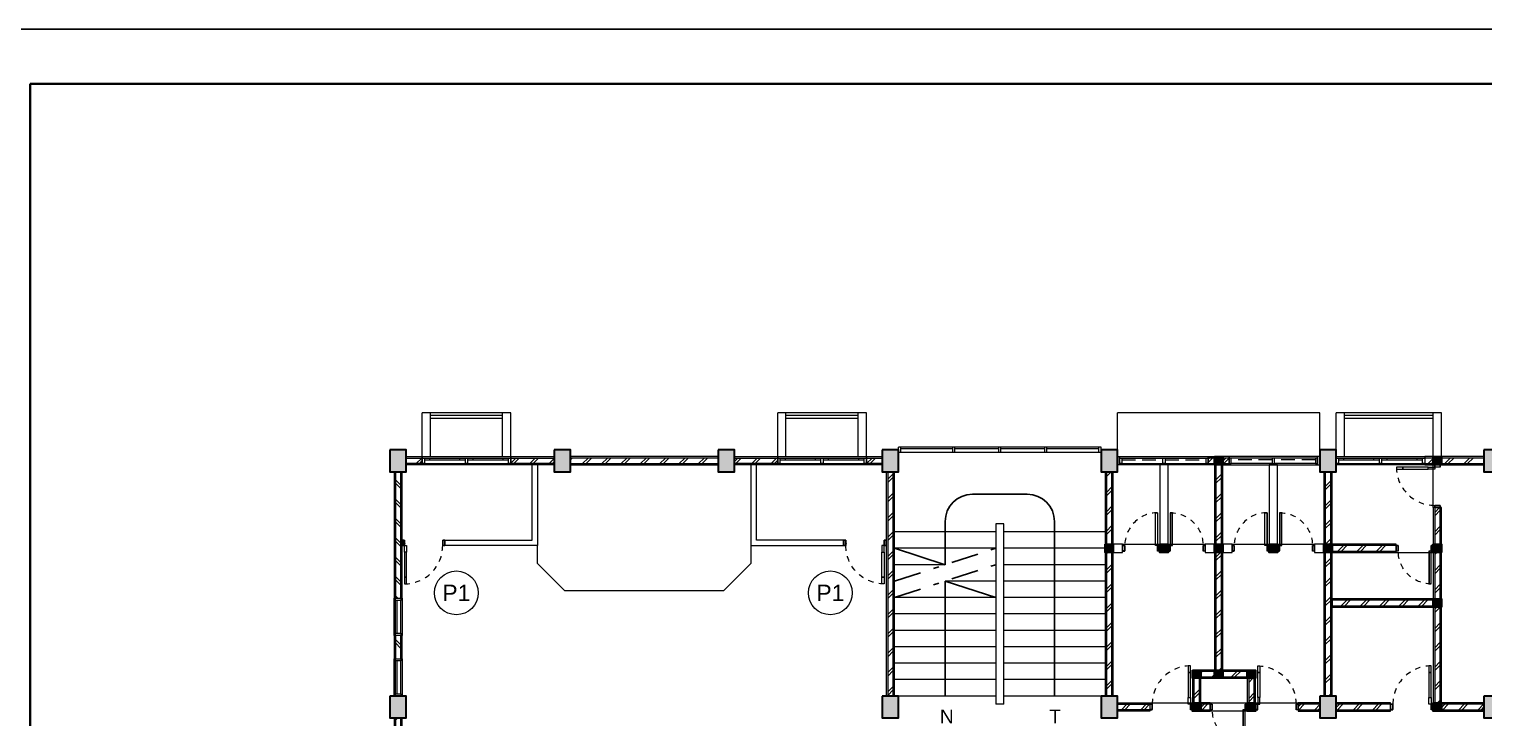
# Model space of a CAD drawing. Header units: millimetres. Extents: x -11 to 1625, y -267 to 180.
# Drawn here: x 996.19 to 1022.79, y -169.59 to -157 of the extents above; entities that cross this region are included whole.
import ezdxf
from ezdxf.enums import TextEntityAlignment as Align

# ---------------------------------------------------------------- set-up
doc = ezdxf.new("R2010")
doc.units = ezdxf.units.MM
doc.linetypes.add('DASHDOT', pattern=[1, 0.5, -0.25, 0, -0.25])
doc.linetypes.add('HIDDEN', pattern=[0.375, 0.25, -0.125])
for name, color, linetype, lineweight in [('ars', 11, 'Continuous', 5), ('dinding', 5, 'Continuous', 15), ('GRS KOP', 1, 'Continuous', 35), ('KOLOM', 1, 'Continuous', 30), ('kop', 7, 'Continuous', 20), ('kus', 63, 'Continuous', 15), ('lan', 7, 'Continuous', 15), ('not', 7, 'Continuous', 20), ('PARTISI', 190, 'Continuous', 9), ('sol kol', 8, 'Continuous', 0), ('tem', 5, 'Continuous', 20)]:
    doc.layers.add(name, color=color, linetype=linetype, lineweight=lineweight)
doc.styles.add('BARU', font='complex.shx')
doc.styles.add('S', font='SIMPLEX', dxfattribs={"width": 1.1})
doc.styles.get("Standard").update_dxf_attribs({"font": 'ARIALUNI.TTF'})
pattern_1 = [(45, (1013.4393, -177.46464), (-0.1767767, 0.1767767), []), (45, (1013.5018, -177.46464), (-0.1767767, 0.1767767), [])]

# ---------------------------------------------------------------- blocks, each defined once
blk = doc.blocks.new('kop')
at = {"layer": 'GRS KOP'}
blk.add_lwpolyline([(1, 54), (83, 54), (83, 1), (1, 1)], close=True, dxfattribs=at)
at = {"layer": 'kop', "color": 7}
for p, q in [((84, 55), (0, 55)), ((0, 0), (84, 0))]:
    blk.add_line(p, q, dxfattribs=at)
at = {"layer": 'kop', "style": 'BARU', "flags": 4}
for p, height in [((73.8, 5.4), 0.35), ((80.303, 5.382), 0.25), ((73.8, 4.9), 0.35), ((80.303, 4.882), 0.25), ((73.8, 4.4), 0.35), ((80.303, 4.382), 0.25)]:
    blk.add_attdef('-', p, '', height=height, dxfattribs=at)
at = {"layer": 'kop', "flags": 4}
for tag, p in [('AR-00', (78.057, 2.648)), ('00', (81.238, 2.647))]:
    blk.add_attdef(tag, text='', height=0.35, dxfattribs=at).set_placement(p, align=Align.MIDDLE)
blk = doc.blocks.new('P 70')
at = {"linetype": 'HIDDEN', "ltscale": 0.3}
blk.add_lwpolyline([(-0.74, 0.1, -0.414214), (-0.04, 0.8, -1.303225)], format="xyb", dxfattribs=at)
for points in [[(-0.04, 0.8), (-0.08, 0.8), (-0.08, 0.68), (-0.04, 0.68)], [(-0.04, 0.68), (-0.08, 0.68), (-0.08, 0.22), (-0.04, 0.22)], [(-0.735, 0.06), (-0.74, 0.06), (-0.74, 0.061), (-0.74, 0.1), (-0.78, 0.1), (-0.78, 0), (-0.74, 0), (-0.74, 0.056), (-0.735, 0.058)], [(-0.742, 0.002), (-0.778, 0.002), (-0.778, 0.098), (-0.742, 0.098)], [(-0.04, 0.1), (-0.08, 0.1), (-0.08, 0.22), (-0.04, 0.22)], [(-0.045, 0.06), (-0.04, 0.06), (-0.04, 0.061), (-0.04, 0.1), (0, 0.1), (0, 0), (-0.04, 0), (-0.04, 0.056), (-0.045, 0.058)], [(-0.038, 0.002), (-0.002, 0.002), (-0.002, 0.098), (-0.038, 0.098)]]:
    blk.add_lwpolyline(points, close=True)
blk = doc.blocks.new('KP')
at = {"layer": 'KOLOM'}
blk.add_lwpolyline([(0.075, -0.075), (-0.075, -0.075), (-0.075, 0.075), (0.075, 0.075), (0.075, -0.075)], dxfattribs=at)
blk = doc.blocks.new('K1')
at = {"layer": 'KOLOM'}
blk.add_lwpolyline([(0.2, 0.15), (-0.2, 0.15), (-0.2, -0.15), (0.2, -0.15), (0.2, 0.15)], dxfattribs=at)
blk = doc.blocks.new('P 60')
at = {"linetype": 'HIDDEN', "ltscale": 0.3}
blk.add_lwpolyline([(-0.64, 0.1, -0.414214), (-0.04, 0.7, -1.303225)], format="xyb", dxfattribs=at)
for points in [[(-0.04, 0.7), (-0.04, 0.1), (-0.08, 0.1), (-0.08, 0.7)], [(-0.042, 0.698), (-0.042, 0.102), (-0.078, 0.102), (-0.078, 0.698)], [(-0.635, 0.06), (-0.64, 0.06), (-0.64, 0.061), (-0.64, 0.1), (-0.68, 0.1), (-0.68, 0), (-0.64, 0), (-0.64, 0.056), (-0.635, 0.058)], [(-0.642, 0.002), (-0.678, 0.002), (-0.678, 0.098), (-0.642, 0.098)], [(-0.045, 0.06), (-0.04, 0.06), (-0.04, 0.061), (-0.04, 0.1), (0, 0.1), (0, 0), (-0.04, 0), (-0.04, 0.056), (-0.045, 0.058)], [(-0.038, 0.002), (-0.002, 0.002), (-0.002, 0.098), (-0.038, 0.098)]]:
    blk.add_lwpolyline(points, close=True)
blk = doc.blocks.new('NAV')
blk.add_circle((0, -0.4), 0.4)
at = {"style": 'S', "width": 0.75, "flags": 4}
blk.add_attdef('AV', text='', height=0.3, dxfattribs=at).set_placement((0, -0.4), align=Align.MIDDLE)

msp = doc.modelspace()

# ---------------------------------------------------------------- hatches: boundary and pattern name
at = {"layer": 'ars'}
h = msp.add_hatch(dxfattribs=at)
h.set_pattern_fill('TEMBOK', color=256, scale=0.25)
h.set_pattern_definition([(45, (1000.5493, -172.96464), (-0.176777, 0.176777), []), (45, (1000.6118, -172.96464), (-0.176777, 0.176777), [])])
h.paths.add_polyline_path([(1003.0893097, -164.8396418), (1003.3793097, -164.8396418), (1003.3793097, -164.9396418), (1003.0893097, -164.9396418)])
h = msp.add_hatch(dxfattribs=at)
h.set_pattern_fill('TEMBOK', color=256, scale=0.25)
h.set_pattern_definition([(45, (1002.2693, -172.96464), (-0.176777, 0.176777), []), (45, (1002.3318, -172.96464), (-0.176777, 0.176777), [])])
h.paths.add_polyline_path([(1004.9993097, -164.8396418), (1005.7893097, -164.8396418), (1005.7893097, -164.9396418), (1004.9993097, -164.9396418)])
h = msp.add_hatch(dxfattribs=at)
h.set_pattern_fill('TEMBOK', color=256, scale=0.25)
h.set_pattern_definition([(45, (1013.9393, -177.46464), (-0.1767767, 0.1767767), []), (45, (1014.0018, -177.46464), (-0.1767767, 0.1767767), [])])
h.paths.add_polyline_path([(1008.7893097, -164.8396418), (1006.0893097, -164.8396418), (1006.0893097, -164.9396418), (1008.7893097, -164.9396418)])
h = msp.add_hatch(dxfattribs=at)
h.set_pattern_fill('TEMBOK', color=256, scale=0.25)
h.set_pattern_definition([(45, (1006.3293, -172.96464), (-0.176777, 0.176777), []), (45, (1006.3918, -172.96464), (-0.176777, 0.176777), [])])
h.paths.add_polyline_path([(1009.0893097, -164.8396418), (1009.8793097, -164.8396418), (1009.8793097, -164.9396418), (1009.0893097, -164.9396418)])
h = msp.add_hatch(dxfattribs=at)
h.set_pattern_fill('TEMBOK', color=256, scale=0.25)
h.set_pattern_definition([(45, (1008.4293, -172.96464), (-0.176777, 0.176777), []), (45, (1008.4918, -172.96464), (-0.176777, 0.176777), [])])
h.paths.add_polyline_path([(1011.4993097, -164.8396418), (1011.7893097, -164.8396418), (1011.7893097, -164.9396418), (1011.4993097, -164.9396418)])
h = msp.add_hatch(dxfattribs=at)
h.set_pattern_fill('TEMBOK', color=256, scale=0.25)
h.set_pattern_definition([(45, (1017.1593, -174.63964), (-0.176777, 0.176777), []), (45, (1017.2218, -174.63964), (-0.176777, 0.176777), [])])
h.paths.add_polyline_path([(1017.8643097, -164.8396418), (1017.7493097, -164.8396418), (1017.7493097, -164.9396418), (1017.8643097, -164.9396418)])
h = msp.add_hatch(dxfattribs=at)
h.set_pattern_fill('TEMBOK', color=256, scale=0.25)
h.set_pattern_definition([(45, (1017.4643, -174.63964), (-0.176777, 0.176777), []), (45, (1017.5268, -174.63964), (-0.176777, 0.176777), [])])
h.paths.add_polyline_path([(1018.1293097, -164.8396418), (1018.0143097, -164.8396418), (1018.0143097, -164.9396418), (1018.1293097, -164.9396418)])
h = msp.add_hatch(dxfattribs=at)
h.set_pattern_fill('TEMBOK', color=256, scale=0.25)
h.set_pattern_definition([(45, (1013.1343, -177.46464), (-0.1767767, 0.1767767), []), (45, (1013.1968, -177.46464), (-0.1767767, 0.1767767), [])])
h.paths.add_polyline_path([(1021.8643097, -164.8396418), (1021.7093097, -164.8396418), (1021.7093097, -164.9396418), (1021.8643097, -164.9396418)])
h = msp.add_hatch(dxfattribs=at)
h.set_pattern_fill('TEMBOK', color=256, scale=0.25)
h.set_pattern_definition(pattern_1)
h.paths.add_polyline_path([(1022.7893097, -164.8396418), (1022.0143097, -164.8396418), (1022.0143097, -164.9396418), (1022.7893097, -164.9396418)])
h = msp.add_hatch(dxfattribs=at)
h.set_pattern_fill('TEMBOK', color=256, scale=0.25, angle=-90)
h.set_pattern_definition([(315, (1001.3643, -161.58964), (0.176777, 0.176777), []), (315, (1001.3643, -161.65214), (0.176777, 0.176777), [])])
h.paths.add_polyline_path([(1002.9893097, -167.4029751), (1002.9893097, -165.0896418), (1002.8893097, -165.0896418), (1002.8893097, -167.4029751)])
h = msp.add_hatch(dxfattribs=at)
h.set_pattern_fill('TEMBOK', color=256, scale=0.25)
h.set_pattern_definition(pattern_1)
h.paths.add_polyline_path([(1011.9893097, -169.1896418), (1011.9893097, -165.0896418), (1011.8893097, -165.0896418), (1011.8893097, -169.1896418)])
h = msp.add_hatch(dxfattribs=at)
h.set_pattern_fill('TEMBOK', color=256, scale=0.25)
h.set_pattern_definition(pattern_1)
h.paths.add_polyline_path([(1015.9893097, -166.4146418), (1015.9893097, -165.0896418), (1015.8893097, -165.0896418), (1015.8893097, -166.4146418)])
h = msp.add_hatch(dxfattribs=at)
h.set_pattern_fill('TEMBOK', color=256, scale=0.25)
h.set_pattern_definition(pattern_1)
h.paths.add_polyline_path([(1017.8893097, -164.9646418), (1017.8893097, -168.7146418), (1017.9893097, -168.7146418), (1017.9893097, -164.9646418)])
h = msp.add_hatch(dxfattribs=at)
h.set_pattern_fill('TEMBOK', color=256, scale=0.25)
h.set_pattern_definition(pattern_1)
h.paths.add_polyline_path([(1019.9893097, -169.1896418), (1019.9893097, -165.0896418), (1019.8893097, -165.0896418), (1019.8893097, -169.1896418)])
h = msp.add_hatch(dxfattribs=at)
h.set_pattern_fill('TEMBOK', color=256, scale=0.25)
h.set_pattern_definition(pattern_1)
h.paths.add_polyline_path([(1021.9893097, -166.4146418), (1021.9893097, -165.7446418), (1021.8893097, -165.7446418), (1021.8893097, -166.4146418)])
h = msp.add_hatch(dxfattribs=at)
h.set_pattern_fill('TEMBOK', color=256, scale=0.25)
h.set_pattern_definition(pattern_1)
h.paths.add_polyline_path([(1020.0143097, -166.5396418), (1021.1843097, -166.5396418), (1021.1843097, -166.4396418), (1020.0143097, -166.4396418)])
h = msp.add_hatch(dxfattribs=at)
h.set_pattern_fill('TEMBOK', color=256, scale=0.25)
h.set_pattern_definition(pattern_1)
h.paths.add_polyline_path([(1015.8893097, -166.5646418), (1015.8893097, -169.1896418), (1015.9893097, -169.1896418), (1015.9893097, -166.5646418)])
h = msp.add_hatch(dxfattribs=at)
h.set_pattern_fill('TEMBOK', color=256, scale=0.25)
h.set_pattern_definition(pattern_1)
h.paths.add_polyline_path([(1021.8893097, -166.5646418), (1021.8893097, -169.3146418), (1021.9893097, -169.3146418), (1021.9893097, -166.5646418)])
h = msp.add_hatch(dxfattribs=at)
h.set_pattern_fill('TEMBOK', color=256, scale=0.25)
h.set_pattern_definition(pattern_1)
h.paths.add_polyline_path([(1020.0143097, -167.5396418), (1021.8643097, -167.5396418), (1021.8643097, -167.4396418), (1020.0143097, -167.4396418)])
h = msp.add_hatch(dxfattribs=at)
h.set_pattern_fill('TEMBOK', color=256, scale=0.25, angle=-90)
h.set_pattern_definition([(315, (1001.3643, -163.80298), (0.176777, 0.176777), []), (315, (1001.3643, -163.86548), (0.176777, 0.176777), [])])
h.paths.add_polyline_path([(1002.9893097, -168.5096418), (1002.9893097, -168.0829751), (1002.8893097, -168.0829751), (1002.8893097, -168.5096418)])
h = msp.add_hatch(dxfattribs=at)
h.set_pattern_fill('TEMBOK', color=256, scale=0.25)
h.set_pattern_definition(pattern_1)
h.paths.add_polyline_path([(1017.4893097, -168.8646418), (1017.4893097, -169.3146418), (1017.5893097, -169.3146418), (1017.5893097, -168.8646418)])
h = msp.add_hatch(dxfattribs=at)
h.set_pattern_fill('TEMBOK', color=256, scale=0.25)
h.set_pattern_definition(pattern_1)
h.paths.add_polyline_path([(1018.4643097, -168.7396418), (1017.6143097, -168.7396418), (1017.6143097, -168.8396418), (1018.4643097, -168.8396418)])
h = msp.add_hatch(dxfattribs=at)
h.set_pattern_fill('TEMBOK', color=256, scale=0.25)
h.set_pattern_definition(pattern_1)
h.paths.add_polyline_path([(1018.4893097, -168.8646418), (1018.4893097, -169.3146418), (1018.5893097, -169.3146418), (1018.5893097, -168.8646418)])
h = msp.add_hatch(dxfattribs=at)
h.set_pattern_fill('TEMBOK', color=256, scale=0.25)
h.set_pattern_definition(pattern_1)
h.paths.add_polyline_path([(1016.0893097, -169.3396418), (1016.6843097, -169.3396418), (1016.6843097, -169.4396418), (1016.0893097, -169.4396418)])
h = msp.add_hatch(dxfattribs=at)
h.set_pattern_fill('TEMBOK', color=256, scale=0.25)
h.set_pattern_definition(pattern_1)
h.paths.add_polyline_path([(1017.7843097, -169.3396418), (1017.6143097, -169.3396418), (1017.6143097, -169.4396418), (1017.7843097, -169.4396418)])
h = msp.add_hatch(dxfattribs=at)
h.set_pattern_fill('TEMBOK', color=256, scale=0.25)
h.set_pattern_definition(pattern_1)
h.paths.add_polyline_path([(1019.7893097, -169.3396418), (1019.3943097, -169.3396418), (1019.3943097, -169.4396418), (1019.7893097, -169.4396418)])
h = msp.add_hatch(dxfattribs=at)
h.set_pattern_fill('TEMBOK', color=256, scale=0.25)
h.set_pattern_definition(pattern_1)
h.paths.add_polyline_path([(1020.0893097, -169.4396418), (1021.0843097, -169.4396418), (1021.0843097, -169.3396418), (1020.0893097, -169.3396418)])
h = msp.add_hatch(dxfattribs=at)
h.set_pattern_fill('TEMBOK', color=256, scale=0.25)
h.set_pattern_definition([(45, (1015.3643, -177.46464), (-0.1767767, 0.1767767), []), (45, (1015.4268, -177.46464), (-0.1767767, 0.1767767), [])])
h.paths.add_polyline_path([(1022.0143097, -169.4396418), (1022.7893097, -169.4396418), (1022.7893097, -169.3396418), (1022.0143097, -169.3396418)])
h = msp.add_hatch(dxfattribs=at)
h.set_pattern_fill('TEMBOK', color=256, scale=0.25)
h.set_pattern_definition([(45, (1014.4393, -177.46464), (-0.1767767, 0.1767767), []), (45, (1014.5018, -177.46464), (-0.1767767, 0.1767767), [])])
h.paths.add_polyline_path([(1002.9893097, -171.1896418), (1002.9893097, -169.5896418), (1002.8893097, -169.5896418), (1002.8893097, -171.1896418)])
at = {"layer": 'sol kol'}
for points in [[(1002.7893097, -164.6896418), (1002.7893097, -165.0896418), (1003.0893097, -165.0896418), (1003.0893097, -164.6896418)], [(1005.7893097, -164.6896418), (1005.7893097, -165.0896418), (1006.0893097, -165.0896418), (1006.0893097, -164.6896418)], [(1008.7893097, -164.6896418), (1008.7893097, -165.0896418), (1009.0893097, -165.0896418), (1009.0893097, -164.6896418)], [(1011.7893097, -164.6896418), (1011.7893097, -165.0896418), (1012.0893097, -165.0896418), (1012.0893097, -164.6896418)], [(1015.7893097, -164.6896418), (1015.7893097, -165.0896418), (1016.0893097, -165.0896418), (1016.0893097, -164.6896418)], [(1017.8643097, -164.8146418), (1018.0143097, -164.8146418), (1018.0143097, -164.9646418), (1017.8643097, -164.9646418)], [(1019.7893097, -164.6896418), (1019.7893097, -165.0896418), (1020.0893097, -165.0896418), (1020.0893097, -164.6896418)], [(1022.0143097, -164.9646418), (1021.8643097, -164.9646418), (1021.8643097, -164.8146418), (1022.0143097, -164.8146418)], [(1022.7893097, -164.6896418), (1022.7893097, -165.0896418), (1023.0893097, -165.0896418), (1023.0893097, -164.6896418)], [(1015.8643097, -166.4146418), (1016.0143097, -166.4146418), (1016.0143097, -166.5646418), (1015.8643097, -166.5646418)], [(1016.8643097, -166.4146418), (1017.0143097, -166.4146418), (1017.0143097, -166.5646418), (1016.8643097, -166.5646418)], [(1017.8643097, -166.4146418), (1018.0143097, -166.4146418), (1018.0143097, -166.5646418), (1017.8643097, -166.5646418)], [(1018.8643097, -166.4146418), (1019.0143097, -166.4146418), (1019.0143097, -166.5646418), (1018.8643097, -166.5646418)], [(1019.8643097, -166.4146418), (1020.0143097, -166.4146418), (1020.0143097, -166.5646418), (1019.8643097, -166.5646418)], [(1022.0143097, -166.5646418), (1021.8643097, -166.5646418), (1021.8643097, -166.4146418), (1022.0143097, -166.4146418)], [(1022.0143097, -167.5646418), (1021.8643097, -167.5646418), (1021.8643097, -167.4146418), (1022.0143097, -167.4146418)], [(1017.4643097, -168.7146418), (1017.6143097, -168.7146418), (1017.6143097, -168.8646418), (1017.4643097, -168.8646418)], [(1017.8643097, -168.7146418), (1018.0143097, -168.7146418), (1018.0143097, -168.8646418), (1017.8643097, -168.8646418)], [(1018.4643097, -168.7146418), (1018.6143097, -168.7146418), (1018.6143097, -168.8646418), (1018.4643097, -168.8646418)], [(1002.7893097, -169.1896418), (1002.7893097, -169.5896418), (1003.0893097, -169.5896418), (1003.0893097, -169.1896418)], [(1011.7893097, -169.1896418), (1011.7893097, -169.5896418), (1012.0893097, -169.5896418), (1012.0893097, -169.1896418)], [(1015.7893097, -169.1896418), (1015.7893097, -169.5896418), (1016.0893097, -169.5896418), (1016.0893097, -169.1896418)], [(1017.4643097, -169.3146418), (1017.6143097, -169.3146418), (1017.6143097, -169.4646418), (1017.4643097, -169.4646418)], [(1018.4643097, -169.3146418), (1018.6143097, -169.3146418), (1018.6143097, -169.4646418), (1018.4643097, -169.4646418)], [(1019.7893097, -169.1896418), (1019.7893097, -169.5896418), (1020.0893097, -169.5896418), (1020.0893097, -169.1896418)], [(1022.0143097, -169.4646418), (1021.8643097, -169.4646418), (1021.8643097, -169.3146418), (1022.0143097, -169.3146418)], [(1022.7893097, -169.1896418), (1022.7893097, -169.5896418), (1023.0893097, -169.5896418), (1023.0893097, -169.1896418)]]:
    msp.add_hatch(color=256, dxfattribs=at).paths.add_polyline_path(points)

# ---------------------------------------------------------------- linework, layer by layer
for p, q in [((1013.4393097, -165.5021418), (1014.4393097, -165.5021418)), ((1012.9393097, -166.7896418), (1012.9393097, -166.0021418)), ((1014.9393097, -169.1896418), (1014.9393097, -166.0021418)), ((1012.9393097, -166.7896418), (1012.0143097, -166.4896418)), ((1012.9393097, -169.1896418), (1012.9393097, -167.0896418)), ((1012.9393097, -167.0896418), (1013.8643097, -167.3896418))]:
    msp.add_line(p, q)
at = {"linetype": 'DASHDOT'}
for p, q in [((1012.0143097, -167.0896418), (1013.8643097, -166.4896418)), ((1012.0143097, -167.3896418), (1013.8643097, -166.7896418))]:
    msp.add_line(p, q, dxfattribs=at)
for centre, start, end in [((1013.4393097, -166.0021418), 90, 180), ((1014.4393097, -166.0021418), 0, 90)]:
    msp.add_arc(centre, 0.5, start, end)
at = {"layer": 'ars'}
for points in [[(1004.8493097, -164.0646418), (1003.5293097, -164.0646418)], [(1011.3493097, -164.0646418), (1010.0293097, -164.0646418)], [(1021.8643097, -164.0646418), (1020.2393097, -164.0646418)], [(1004.8493097, -164.1146418), (1003.5293097, -164.1146418)], [(1011.3493097, -164.1146418), (1010.0293097, -164.1146418)], [(1021.8643097, -164.1146418), (1020.2393097, -164.1146418)]]:
    msp.add_lwpolyline(points, dxfattribs=at)
for points in [[(1003.0893097, -164.8396418), (1003.3793097, -164.8396418), (1003.3793097, -164.9396418), (1003.0893097, -164.9396418)], [(1004.9993097, -164.8396418), (1005.7893097, -164.8396418), (1005.7893097, -164.9396418), (1004.9993097, -164.9396418)], [(1008.7893097, -164.8396418), (1006.0893097, -164.8396418), (1006.0893097, -164.9396418), (1008.7893097, -164.9396418)], [(1009.0893097, -164.8396418), (1009.8793097, -164.8396418), (1009.8793097, -164.9396418), (1009.0893097, -164.9396418)], [(1011.4993097, -164.8396418), (1011.7893097, -164.8396418), (1011.7893097, -164.9396418), (1011.4993097, -164.9396418)], [(1017.8643097, -164.8396418), (1017.7493097, -164.8396418), (1017.7493097, -164.9396418), (1017.8643097, -164.9396418)], [(1018.1293097, -164.8396418), (1018.0143097, -164.8396418), (1018.0143097, -164.9396418), (1018.1293097, -164.9396418)], [(1021.8643097, -164.8396418), (1021.7093097, -164.8396418), (1021.7093097, -164.9396418), (1021.8643097, -164.9396418)], [(1022.7893097, -164.8396418), (1022.0143097, -164.8396418), (1022.0143097, -164.9396418), (1022.7893097, -164.9396418)], [(1002.9893097, -167.4029751), (1002.9893097, -165.0896418), (1002.8893097, -165.0896418), (1002.8893097, -167.4029751)], [(1011.9893097, -169.1896418), (1011.9893097, -165.0896418), (1011.8893097, -165.0896418), (1011.8893097, -169.1896418)], [(1015.9893097, -166.4146418), (1015.9893097, -165.0896418), (1015.8893097, -165.0896418), (1015.8893097, -166.4146418)], [(1017.8893097, -164.9646418), (1017.8893097, -168.7146418), (1017.9893097, -168.7146418), (1017.9893097, -164.9646418)], [(1019.9893097, -169.1896418), (1019.9893097, -165.0896418), (1019.8893097, -165.0896418), (1019.8893097, -169.1896418)], [(1021.9893097, -166.4146418), (1021.9893097, -165.7446418), (1021.8893097, -165.7446418), (1021.8893097, -166.4146418)], [(1020.0143097, -166.5396418), (1021.1843097, -166.5396418), (1021.1843097, -166.4396418), (1020.0143097, -166.4396418)], [(1015.8893097, -166.5646418), (1015.8893097, -169.1896418), (1015.9893097, -169.1896418), (1015.9893097, -166.5646418)], [(1021.8893097, -166.5646418), (1021.8893097, -169.3146418), (1021.9893097, -169.3146418), (1021.9893097, -166.5646418)], [(1020.0143097, -167.5396418), (1021.8643097, -167.5396418), (1021.8643097, -167.4396418), (1020.0143097, -167.4396418)], [(1002.9893097, -168.5096418), (1002.9893097, -168.0829751), (1002.8893097, -168.0829751), (1002.8893097, -168.5096418)], [(1017.4893097, -168.8646418), (1017.4893097, -169.3146418), (1017.5893097, -169.3146418), (1017.5893097, -168.8646418)], [(1018.4643097, -168.7396418), (1017.6143097, -168.7396418), (1017.6143097, -168.8396418), (1018.4643097, -168.8396418)], [(1018.4893097, -168.8646418), (1018.4893097, -169.3146418), (1018.5893097, -169.3146418), (1018.5893097, -168.8646418)], [(1016.0893097, -169.3396418), (1016.6843097, -169.3396418), (1016.6843097, -169.4396418), (1016.0893097, -169.4396418)], [(1017.7843097, -169.3396418), (1017.6143097, -169.3396418), (1017.6143097, -169.4396418), (1017.7843097, -169.4396418)], [(1019.7893097, -169.3396418), (1019.3943097, -169.3396418), (1019.3943097, -169.4396418), (1019.7893097, -169.4396418)], [(1020.0893097, -169.4396418), (1021.0843097, -169.4396418), (1021.0843097, -169.3396418), (1020.0893097, -169.3396418)], [(1022.0143097, -169.4396418), (1022.7893097, -169.4396418), (1022.7893097, -169.3396418), (1022.0143097, -169.3396418)], [(1002.9893097, -171.1896418), (1002.9893097, -169.5896418), (1002.8893097, -169.5896418), (1002.8893097, -171.1896418)]]:
    msp.add_lwpolyline(points, close=True, dxfattribs=at)
at = {"layer": 'dinding'}
for points in [[(1003.0893097, -164.8146418), (1003.3793097, -164.8146418), (1003.3793097, -164.9646418), (1003.0893097, -164.9646418)], [(1004.9993097, -164.8146418), (1005.7893097, -164.8146418), (1005.7893097, -164.9646418), (1004.9993097, -164.9646418)], [(1008.7893097, -164.8146418), (1006.0893097, -164.8146418), (1006.0893097, -164.9646418), (1008.7893097, -164.9646418)], [(1009.0893097, -164.8146418), (1009.8793097, -164.8146418), (1009.8793097, -164.9646418), (1009.0893097, -164.9646418)], [(1011.4993097, -164.8146418), (1011.7893097, -164.8146418), (1011.7893097, -164.9646418), (1011.4993097, -164.9646418)], [(1016.0893097, -164.8146418), (1016.1293097, -164.8146418), (1016.1293097, -164.9646418), (1016.0893097, -164.9646418)], [(1017.7493097, -164.8146418), (1017.8643097, -164.8146418), (1017.8643097, -164.9646418), (1017.7493097, -164.9646418)], [(1018.1293097, -164.8146418), (1018.0143097, -164.8146418), (1018.0143097, -164.9646418), (1018.1293097, -164.9646418)], [(1019.7893097, -164.8146418), (1019.7493097, -164.8146418), (1019.7493097, -164.9646418), (1019.7893097, -164.9646418)], [(1021.8643097, -164.8146418), (1021.7093097, -164.8146418), (1021.7093097, -164.9646418), (1021.8643097, -164.9646418)], [(1022.7893097, -164.8146418), (1022.0143097, -164.8146418), (1022.0143097, -164.9646418), (1022.7893097, -164.9646418)], [(1003.0143097, -167.4029751), (1003.0143097, -165.0896418), (1002.8643097, -165.0896418), (1002.8643097, -167.4029751)], [(1012.0143097, -169.1896418), (1012.0143097, -165.0896418), (1011.8643097, -165.0896418), (1011.8643097, -169.1896418)], [(1016.0143097, -166.4146418), (1016.0143097, -165.0896418), (1015.8643097, -165.0896418), (1015.8643097, -166.4146418)], [(1017.8643097, -164.9646418), (1017.8643097, -168.7146418), (1018.0143097, -168.7146418), (1018.0143097, -164.9646418)], [(1020.0143097, -169.1896418), (1020.0143097, -165.0896418), (1019.8643097, -165.0896418), (1019.8643097, -169.1896418)], [(1022.0143097, -166.4146418), (1022.0143097, -165.7446418), (1021.8643097, -165.7446418), (1021.8643097, -166.4146418)], [(1020.0143097, -166.5646418), (1021.1843097, -166.5646418), (1021.1843097, -166.4146418), (1020.0143097, -166.4146418)], [(1015.8643097, -166.5646418), (1015.8643097, -169.1896418), (1016.0143097, -169.1896418), (1016.0143097, -166.5646418)], [(1021.8643097, -166.5646418), (1021.8643097, -169.3146418), (1022.0143097, -169.3146418), (1022.0143097, -166.5646418)], [(1020.0143097, -167.5646418), (1021.8643097, -167.5646418), (1021.8643097, -167.4146418), (1020.0143097, -167.4146418)], [(1003.0143097, -168.5096418), (1003.0143097, -168.0829751), (1002.8643097, -168.0829751), (1002.8643097, -168.5096418)], [(1017.4643097, -168.8646418), (1017.4643097, -169.3146418), (1017.6143097, -169.3146418), (1017.6143097, -168.8646418)], [(1018.4643097, -168.7146418), (1017.6143097, -168.7146418), (1017.6143097, -168.8646418), (1018.4643097, -168.8646418)], [(1018.4643097, -168.8646418), (1018.4643097, -169.3146418), (1018.6143097, -169.3146418), (1018.6143097, -168.8646418)], [(1016.0893097, -169.3146418), (1016.6843097, -169.3146418), (1016.6843097, -169.4646418), (1016.0893097, -169.4646418)], [(1017.7843097, -169.3146418), (1017.6143097, -169.3146418), (1017.6143097, -169.4646418), (1017.7843097, -169.4646418)], [(1019.7893097, -169.3146418), (1019.3943097, -169.3146418), (1019.3943097, -169.4646418), (1019.7893097, -169.4646418)], [(1020.0893097, -169.4646418), (1021.0843097, -169.4646418), (1021.0843097, -169.3146418), (1020.0893097, -169.3146418)], [(1022.0143097, -169.4646418), (1022.7893097, -169.4646418), (1022.7893097, -169.3146418), (1022.0143097, -169.3146418)], [(1003.0143097, -171.1896418), (1003.0143097, -169.5896418), (1002.8643097, -169.5896418), (1002.8643097, -171.1896418)]]:
    msp.add_lwpolyline(points, close=True, dxfattribs=at)
at = {"layer": 'kus'}
for p, q in [((1003.4193097, -164.8396418), (1004.1693097, -164.8396418)), ((1003.4193097, -164.8746418), (1004.1693097, -164.8746418)), ((1003.5193097, -164.8746418), (1003.5193097, -164.8396418)), ((1004.0693097, -164.8746418), (1004.0693097, -164.8396418)), ((1004.2093097, -164.8396418), (1004.9593097, -164.8396418)), ((1004.2093097, -164.8746418), (1004.9593097, -164.8746418)), ((1004.3093097, -164.8746418), (1004.3093097, -164.8396418)), ((1004.8593097, -164.8746418), (1004.8593097, -164.8396418)), ((1009.9193097, -164.8396418), (1010.6693097, -164.8396418)), ((1009.9193097, -164.8746418), (1010.6693097, -164.8746418)), ((1010.0193097, -164.8746418), (1010.0193097, -164.8396418)), ((1010.5693097, -164.8746418), (1010.5693097, -164.8396418)), ((1010.7093097, -164.8396418), (1011.4593097, -164.8396418)), ((1010.7093097, -164.8746418), (1011.4593097, -164.8746418)), ((1010.8093097, -164.8746418), (1010.8093097, -164.8396418)), ((1011.3593097, -164.8746418), (1011.3593097, -164.8396418)), ((1015.7893097, -164.6396418), (1012.0893097, -164.6396418)), ((1012.0893097, -164.7396418), (1012.0893097, -164.6396418)), ((1015.7893097, -164.7396418), (1012.0893097, -164.7396418)), ((1012.1293097, -164.7396418), (1012.1293097, -164.6396418)), ((1013.0793097, -164.6746418), (1012.1293097, -164.6746418)), ((1013.0793097, -164.7396418), (1013.0793097, -164.6396418)), ((1013.1193097, -164.7396418), (1013.1193097, -164.6396418)), ((1013.9193097, -164.6746418), (1013.1193097, -164.6746418)), ((1013.9193097, -164.7396418), (1013.9193097, -164.6396418)), ((1013.9593097, -164.7396418), (1013.9593097, -164.6396418)), ((1014.7593097, -164.6746418), (1013.9593097, -164.6746418)), ((1014.7593097, -164.7396418), (1014.7593097, -164.6396418)), ((1014.7993097, -164.7396418), (1014.7993097, -164.6396418)), ((1015.7493097, -164.6746418), (1014.7993097, -164.6746418)), ((1015.7493097, -164.7396418), (1015.7493097, -164.6396418)), ((1015.7893097, -164.7396418), (1015.7893097, -164.6396418)), ((1016.1693097, -164.8396418), (1016.9193097, -164.8396418)), ((1016.9593097, -164.8396418), (1017.7093097, -164.8396418)), ((1018.9193097, -164.8396418), (1018.1693097, -164.8396418)), ((1019.7093097, -164.8396418), (1018.9593097, -164.8396418)), ((1020.1293097, -164.8396418), (1020.8793097, -164.8396418)), ((1020.1293097, -164.8746418), (1020.8793097, -164.8746418)), ((1020.2293097, -164.8746418), (1020.2293097, -164.8396418)), ((1020.7793097, -164.8746418), (1020.7793097, -164.8396418)), ((1020.9193097, -164.8396418), (1021.6693097, -164.8396418)), ((1020.9193097, -164.8746418), (1021.6693097, -164.8746418)), ((1021.0193097, -164.8746418), (1021.0193097, -164.8396418)), ((1021.5693097, -164.8746418), (1021.5693097, -164.8396418)), ((1003.4193097, -164.9396418), (1004.1693097, -164.9396418)), ((1004.2093097, -164.9396418), (1004.9593097, -164.9396418)), ((1009.9193097, -164.9396418), (1010.6693097, -164.9396418)), ((1010.7093097, -164.9396418), (1011.4593097, -164.9396418)), ((1016.1693097, -164.9396418), (1016.9193097, -164.9396418)), ((1016.9593097, -164.9396418), (1017.7093097, -164.9396418)), ((1018.9193097, -164.9396418), (1018.1693097, -164.9396418)), ((1019.7093097, -164.9396418), (1018.9593097, -164.9396418)), ((1020.1293097, -164.9396418), (1020.8793097, -164.9396418)), ((1020.9193097, -164.9396418), (1021.6693097, -164.9396418)), ((1002.8893097, -168.0429751), (1002.8893097, -167.4429751)), ((1002.9243097, -168.0429751), (1002.9243097, -167.4429751)), ((1002.9893097, -168.0429751), (1002.9893097, -167.4429751)), ((1002.8893097, -169.1496418), (1002.8893097, -168.5496418)), ((1002.9243097, -169.1496418), (1002.9243097, -168.5496418)), ((1002.9893097, -169.1496418), (1002.9893097, -168.5496418)), ((1017.7843097, -169.3146418), (1018.4643097, -169.3146418)), ((1018.4643097, -169.4646418), (1017.7843097, -169.4646418))]:
    msp.add_line(p, q, dxfattribs=at)
at = {"layer": 'kus', "linetype": 'HIDDEN'}
for p, q in [((1016.1693097, -164.8746418), (1016.9193097, -164.8746418)), ((1016.9593097, -164.8746418), (1017.7093097, -164.8746418)), ((1018.9193097, -164.8746418), (1018.1693097, -164.8746418)), ((1019.7093097, -164.8746418), (1018.9593097, -164.8746418))]:
    msp.add_line(p, q, dxfattribs=at)
at = {"layer": 'kus'}
for points in [[(1003.3793097, -164.8396418), (1003.4193097, -164.8396418), (1003.4193097, -164.9396418), (1003.3793097, -164.9396418)], [(1004.1693097, -164.8396418), (1004.2093097, -164.8396418), (1004.2093097, -164.9396418), (1004.1693097, -164.9396418)], [(1004.9593097, -164.8396418), (1004.9993097, -164.8396418), (1004.9993097, -164.9396418), (1004.9593097, -164.9396418)], [(1009.8793097, -164.8396418), (1009.9193097, -164.8396418), (1009.9193097, -164.9396418), (1009.8793097, -164.9396418)], [(1010.6693097, -164.8396418), (1010.7093097, -164.8396418), (1010.7093097, -164.9396418), (1010.6693097, -164.9396418)], [(1011.4593097, -164.8396418), (1011.4993097, -164.8396418), (1011.4993097, -164.9396418), (1011.4593097, -164.9396418)], [(1016.1293097, -164.8396418), (1016.1693097, -164.8396418), (1016.1693097, -164.9396418), (1016.1293097, -164.9396418)], [(1016.9193097, -164.8396418), (1016.9593097, -164.8396418), (1016.9593097, -164.9396418), (1016.9193097, -164.9396418)], [(1017.7093097, -164.8396418), (1017.7493097, -164.8396418), (1017.7493097, -164.9396418), (1017.7093097, -164.9396418)], [(1018.1693097, -164.8396418), (1018.1293097, -164.8396418), (1018.1293097, -164.9396418), (1018.1693097, -164.9396418)], [(1018.9593097, -164.8396418), (1018.9193097, -164.8396418), (1018.9193097, -164.9396418), (1018.9593097, -164.9396418)], [(1019.7493097, -164.8396418), (1019.7093097, -164.8396418), (1019.7093097, -164.9396418), (1019.7493097, -164.9396418)], [(1020.0893097, -164.8396418), (1020.1293097, -164.8396418), (1020.1293097, -164.9396418), (1020.0893097, -164.9396418)], [(1020.8793097, -164.8396418), (1020.9193097, -164.8396418), (1020.9193097, -164.9396418), (1020.8793097, -164.9396418)], [(1021.6693097, -164.8396418), (1021.7093097, -164.8396418), (1021.7093097, -164.9396418), (1021.6693097, -164.9396418)], [(1002.8893097, -167.4429751), (1002.8893097, -167.4029751), (1002.9893097, -167.4029751), (1002.9893097, -167.4429751)], [(1002.8893097, -168.0829751), (1002.8893097, -168.0429751), (1002.9893097, -168.0429751), (1002.9893097, -168.0829751)], [(1002.8893097, -168.5496418), (1002.8893097, -168.5096418), (1002.9893097, -168.5096418), (1002.9893097, -168.5496418)], [(1002.8893097, -169.1896418), (1002.8893097, -169.1496418), (1002.9893097, -169.1496418), (1002.9893097, -169.1896418)]]:
    msp.add_lwpolyline(points, close=True, dxfattribs=at)
at = {"layer": 'lan'}
for p, q in [((1003.3793097, -164.8146418), (1003.3793097, -164.0146418)), ((1003.5293097, -164.8146418), (1003.5293097, -164.0146418)), ((1004.8493097, -164.8146418), (1004.8493097, -164.0146418)), ((1004.9993097, -164.8146418), (1004.9993097, -164.0146418)), ((1009.8793097, -164.8146418), (1009.8793097, -164.0146418)), ((1010.0293097, -164.8146418), (1010.0293097, -164.0146418)), ((1011.3493097, -164.8146418), (1011.3493097, -164.0146418)), ((1011.4993097, -164.8146418), (1011.4993097, -164.0146418)), ((1016.0893097, -164.6896418), (1016.0893097, -164.0146418)), ((1020.0893097, -164.6896418), (1020.0893097, -164.0146418)), ((1020.2393097, -164.8146418), (1020.2393097, -164.0146418)), ((1021.8643097, -164.8146418), (1021.8643097, -164.0146418)), ((1022.0143097, -164.8146418), (1022.0143097, -164.0146418)), ((1021.8643097, -165.7446418), (1021.8643097, -164.9646418)), ((1014.0143097, -166.0396418), (1013.8643097, -166.0396418)), ((1013.8643097, -166.0396418), (1013.8643097, -169.3396418)), ((1014.0143097, -169.3396418), (1014.0143097, -166.0396418)), ((1016.1843097, -166.4146418), (1016.8643097, -166.4146418)), ((1017.0143097, -166.4146418), (1017.6943097, -166.4146418)), ((1018.1843097, -166.4146418), (1018.8643097, -166.4146418)), ((1019.0143097, -166.4146418), (1019.6943097, -166.4146418)), ((1021.1843097, -166.5646418), (1021.8643097, -166.5646418)), ((1014.0143097, -169.3396418), (1013.8643097, -169.3396418)), ((1016.6843097, -169.3146418), (1017.4643097, -169.3146418)), ((1018.6143097, -169.3146418), (1019.3943097, -169.3146418))]:
    msp.add_line(p, q, dxfattribs=at)
for points in [[(1004.9993097, -164.0146418), (1003.3793097, -164.0146418)], [(1011.4993097, -164.0146418), (1009.8793097, -164.0146418)], [(1019.7893097, -164.6896418), (1019.7893097, -164.0146418), (1016.0893097, -164.0146418)], [(1022.0143097, -164.0146418), (1020.0893097, -164.0146418)], [(1013.8643097, -166.1896418), (1012.0143097, -166.1896418)], [(1015.8643097, -166.1896418), (1014.0143097, -166.1896418)], [(1013.8643097, -166.4896418), (1012.0143097, -166.4896418)], [(1015.8643097, -166.4896418), (1014.0143097, -166.4896418)], [(1012.9393097, -166.7896418), (1012.0143097, -166.7896418)], [(1015.8643097, -166.7896418), (1014.0143097, -166.7896418)], [(1013.8643097, -167.0896418), (1012.9393097, -167.0896418)], [(1015.8643097, -167.0896418), (1014.0143097, -167.0896418)], [(1013.8643097, -167.3896418), (1012.0143097, -167.3896418)], [(1015.8643097, -167.3896418), (1014.0143097, -167.3896418)], [(1013.8643097, -167.6896418), (1012.0143097, -167.6896418)], [(1015.8643097, -167.6896418), (1014.0143097, -167.6896418)], [(1013.8643097, -167.9896418), (1012.0143097, -167.9896418)], [(1015.8643097, -167.9896418), (1014.0143097, -167.9896418)], [(1013.8643097, -168.2896418), (1012.0143097, -168.2896418)], [(1015.8643097, -168.2896418), (1014.0143097, -168.2896418)], [(1013.8643097, -168.5896418), (1012.0143097, -168.5896418)], [(1015.8643097, -168.5896418), (1014.0143097, -168.5896418)], [(1013.8643097, -168.8896418), (1012.0143097, -168.8896418)], [(1015.8643097, -168.8896418), (1014.0143097, -168.8896418)], [(1013.8643097, -169.1896418), (1012.0143097, -169.1896418)], [(1015.8643097, -169.1896418), (1014.0143097, -169.1896418)]]:
    msp.add_lwpolyline(points, dxfattribs=at)
for points in [[(1003.3793097, -164.8146418), (1004.9993097, -164.8146418), (1004.9993097, -164.9646418), (1003.3793097, -164.9646418)], [(1009.8793097, -164.8146418), (1011.4993097, -164.8146418), (1011.4993097, -164.9646418), (1009.8793097, -164.9646418)], [(1016.1293097, -164.8146418), (1017.7493097, -164.8146418), (1017.7493097, -164.9646418), (1016.1293097, -164.9646418)], [(1019.7493097, -164.8146418), (1018.1293097, -164.8146418), (1018.1293097, -164.9646418), (1019.7493097, -164.9646418)], [(1020.0893097, -164.8146418), (1021.7093097, -164.8146418), (1021.7093097, -164.9646418), (1020.0893097, -164.9646418)], [(1016.8643097, -164.9646418), (1016.8643097, -166.4146418), (1017.0143097, -166.4146418), (1017.0143097, -164.9646418)], [(1018.8643097, -164.9646418), (1018.8643097, -166.4146418), (1019.0143097, -166.4146418), (1019.0143097, -164.9646418)], [(1016.1843097, -166.4146418), (1016.0143097, -166.4146418), (1016.0143097, -166.5646418), (1016.1843097, -166.5646418)], [(1017.8643097, -166.4146418), (1017.6943097, -166.4146418), (1017.6943097, -166.5646418), (1017.8643097, -166.5646418)], [(1018.1843097, -166.4146418), (1018.0143097, -166.4146418), (1018.0143097, -166.5646418), (1018.1843097, -166.5646418)], [(1019.8643097, -166.4146418), (1019.6943097, -166.4146418), (1019.6943097, -166.5646418), (1019.8643097, -166.5646418)], [(1002.8643097, -168.0829751), (1002.8643097, -167.4029751), (1003.0143097, -167.4029751), (1003.0143097, -168.0829751)], [(1002.8643097, -169.1896418), (1002.8643097, -168.5096418), (1003.0143097, -168.5096418), (1003.0143097, -169.1896418)]]:
    msp.add_lwpolyline(points, close=True, dxfattribs=at)
at = {"layer": 'PARTISI'}
for points in [[(1005.4893097, -164.9646418), (1005.4893097, -166.4396418), (1003.7943097, -166.4396418), (1003.7943097, -166.3396418), (1005.3893097, -166.3396418), (1005.3893097, -164.9646418)], [(1009.3893097, -164.9646418), (1009.3893097, -166.4396418), (1011.0843097, -166.4396418), (1011.0843097, -166.3396418), (1009.4893097, -166.3396418), (1009.4893097, -164.9646418)]]:
    msp.add_lwpolyline(points, dxfattribs=at)
at = {"layer": 'tem'}
for p, q in [((1005.4893097, -166.7646418), (1005.4893097, -166.4396418)), ((1009.3893097, -166.4396418), (1009.3893097, -166.7646418)), ((1005.4893097, -166.7646418), (1005.9893097, -167.2646418)), ((1008.8893097, -167.2646418), (1009.3893097, -166.7646418)), ((1008.8893097, -167.2646418), (1005.9893097, -167.2646418))]:
    msp.add_line(p, q, dxfattribs=at)

# ---------------------------------------------------------------- block references
at = {"layer": 'KOLOM'}
for name, p, rotation in [('K1', (1002.9393097, -164.8896418), 90), ('K1', (1005.9393097, -164.8896418), 90), ('K1', (1008.9393097, -164.8896418), 90), ('K1', (1011.9393097, -164.8896418), 90), ('K1', (1015.9393097, -164.8896418), 90), ('KP', (1017.9393097, -164.8896418), 180), ('K1', (1019.9393097, -164.8896418), 90), ('K1', (1022.9393097, -164.8896418), 90), ('KP', (1015.9393097, -166.4896418), 180), ('KP', (1016.9393097, -166.4896418), 180), ('KP', (1017.9393097, -166.4896418), 180), ('KP', (1018.9393097, -166.4896418), 180), ('KP', (1019.9393097, -166.4896418), 180), ('KP', (1017.5393097, -168.7896418), 180), ('KP', (1017.9393097, -168.7896418), 180), ('KP', (1018.5393097, -168.7896418), 180), ('K1', (1002.9393097, -169.3896418), 90), ('K1', (1011.9393097, -169.3896418), 90), ('K1', (1015.9393097, -169.3896418), 90), ('KP', (1017.5393097, -169.3896418), 180), ('KP', (1018.5393097, -169.3896418), 180), ('K1', (1019.9393097, -169.3896418), 90), ('K1', (1022.9393097, -169.3896418), 90)]:
    msp.add_blockref(name, p, dxfattribs=dict(at, rotation=rotation))
for p in [(1021.9393097, -164.8896418), (1021.9393097, -166.4896418), (1021.9393097, -167.4896418), (1021.9393097, -169.3896418)]:
    msp.add_blockref('KP', p, dxfattribs=at)
at = {"layer": 'kop'}
for p in [(995.2141622, -157), (995.2141622, -212)]:
    msp.add_blockref('kop', p, dxfattribs=at)
at = {"layer": 'kus'}
for p, rotation in [((1021.9893097, -164.9646418), 90), ((1003.0143097, -166.3396418), 180)]:
    msp.add_blockref('P 70', p, dxfattribs=dict(at, rotation=rotation))
for name, p in [('P 60', (1016.8643097, -166.5396418)), ('P 60', (1018.8643097, -166.5396418)), ('P 70', (1017.4643097, -169.4396418)), ('P 70', (1021.8643097, -169.4396418))]:
    msp.add_blockref(name, p, dxfattribs=at)
at = {"layer": 'kus', "xscale": -1}
for name, p in [('P 60', (1017.0143097, -166.5396418)), ('P 60', (1019.0143097, -166.5396418)), ('P 70', (1018.6143097, -169.4396418))]:
    msp.add_blockref(name, p, dxfattribs=at)
at = {"layer": 'kus', "xscale": -1, "rotation": 180}
for name, p in [('P 70', (1011.8643097, -166.3396418)), ('P 60', (1021.8643097, -166.4396418)), ('P 60', (1018.4643097, -169.3396418))]:
    msp.add_blockref(name, p, dxfattribs=at)
at = {"layer": 'not'}
ref = msp.add_blockref('NAV', (1004.0041533, -166.904438), dxfattribs=at)
ref.add_attrib('AV', 'P1', dxfattribs={"layer": '0', "height": 0.3, "flags": 4}).set_placement((1004.0041533, -167.304438), align=Align.MIDDLE)
ref = msp.add_blockref('NAV', (1010.841979, -166.904438), dxfattribs=at)
ref.add_attrib('AV', 'P1', dxfattribs={"layer": '0', "height": 0.3, "flags": 4}).set_placement((1010.841979, -167.304438), align=Align.MIDDLE)

# ---------------------------------------------------------------- texts
at = {"layer": 'not', "char_height": 0.25, "attachment_point": 1}
for s, insert in [('\\pi0.026688;N', (1012.8170747, -169.4382054)), ('\\pi0.026006;T', (1014.8170747, -169.4382054))]:
    msp.add_mtext_dynamic_manual_height_columns(s, width=0.25, gutter_width=12.5, heights=[0], dxfattribs=dict(at, insert=insert))

doc.saveas('drawing.dxf')
